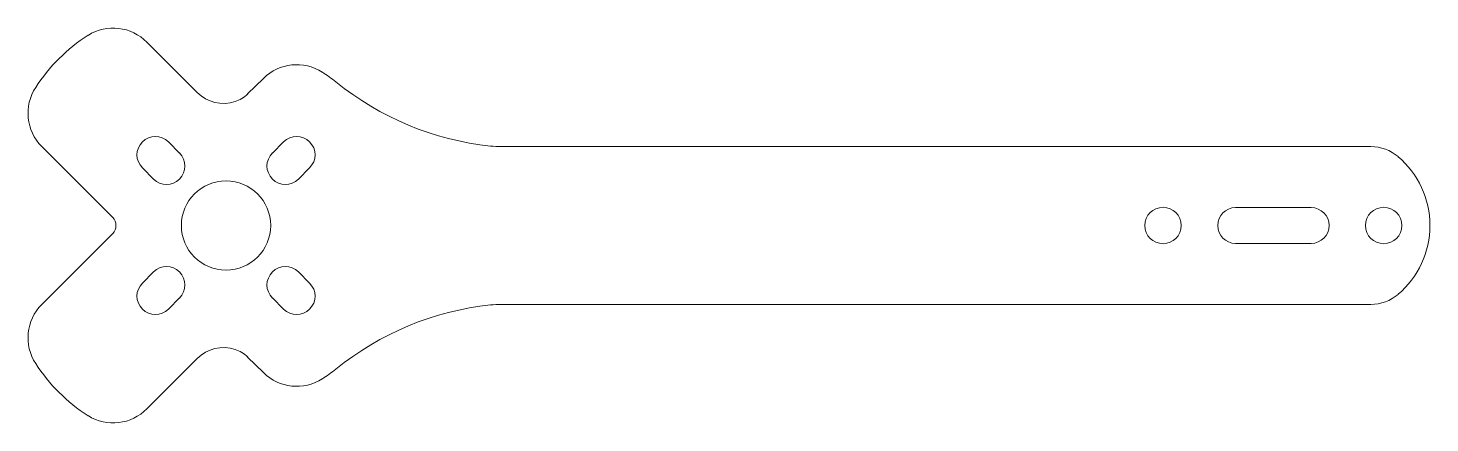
# Model space of a CAD drawing. Extents: x -129 to 4, y -19 to 19.
import ezdxf

# ---------------------------------------------------------------- set-up
doc = ezdxf.new("R2010")
doc.units = 0
doc.header["$MEASUREMENT"] = 0
doc.layers.get('0').update_dxf_attribs({"linetype": 'CONTINUOUS', "lineweight": 5, "true_color": 0xffffff})

msp = doc.modelspace()

# ---------------------------------------------------------------- linework, layer by layer
for p, q in [((-112.89, 12.65), (-117.69, 17.44)), ((-106.6, 13.99), (-108.1, 12.51)), ((-127.7, 7.51), (-120.94, 0.76)), ((-115.64, 7.95), (-114.58, 6.89)), ((-105.74, 6.89), (-104.68, 7.95)), ((-1.22, 7.5), (-83.94, 7.5)), ((-117.06, 4.42), (-118.12, 5.48)), ((-102.21, 5.48), (-103.27, 4.42)), ((-14.1, 1.7), (-6.9, 1.7)), ((-120.94, -0.76), (-127.7, -7.51)), ((-6.9, -1.7), (-14.1, -1.7)), ((-118.12, -5.48), (-117.06, -4.42)), ((-103.27, -4.42), (-102.21, -5.48)), ((-114.58, -6.89), (-115.64, -7.95)), ((-104.68, -7.95), (-105.74, -6.89)), ((-83.94, -7.5), (-1.22, -7.5)), ((-117.69, -17.44), (-112.89, -12.65)), ((-108.1, -12.51), (-106.6, -13.99))]:
    msp.add_line(p, q)
for centre, radius in [((-110.16, 0), 4.25), ((-21, 0), 1.73), ((0, 0), 1.73)]:
    msp.add_circle(centre, radius)
for centre, radius, start, end in [((-120.89, 14.28), 4.5, 44.5812, 122.1395), ((-114.4, 4.19), 16.5, 122.5848, 147.1902), ((-103.43, 10.8), 4.5, 57.2883, 134.783), ((-109.91, 0.7), 16.5, 51.8062, 57.2883), ((-82.03, 35.45), 28.05, 230.9304, 263.9281), ((-124.5, 10.68), 4.5, 146.9273, 224.6852), ((-110.38, 15.16), 3.55, 225.0334, 288.006), ((-110.21, 14.64), 3, 288.006, 314.783), ((-116.88, 6.72), 1.75, 45, 225), ((-103.44, 6.72), 1.75, 315, 135), ((-115.82, 5.66), 1.75, 225, 45), ((-104.51, 5.66), 1.75, 135, 315), ((-83.94, 17.5), 10, 263.9281, 270), ((-1.22, 3.5), 4, 49.6574, 90), ((-4.19, 0), 8.59, 310.3426, 49.6574), ((-14.1, 0), 1.7, 90, 270), ((-6.9, 0), 1.7, 270, 90), ((-121.7, 0), 1.07, 314.9804, 45.0196), ((-115.82, -5.66), 1.75, 315, 135), ((-104.51, -5.66), 1.75, 45, 225), ((-116.88, -6.72), 1.75, 135, 315), ((-103.44, -6.72), 1.75, 225, 45), ((-1.22, -3.5), 4, 270, 310.3426), ((-124.5, -10.68), 4.5, 135.3148, 213.0727), ((-82.03, -35.45), 28.05, 96.0719, 129.0696), ((-83.94, -17.5), 10, 90, 96.0719), ((-110.38, -15.16), 3.55, 71.994, 134.9666), ((-110.21, -14.64), 3, 45.217, 71.994), ((-114.4, -4.19), 16.5, 212.8098, 237.4152), ((-103.43, -10.8), 4.5, 225.217, 302.7117), ((-109.91, -0.7), 16.5, 302.7117, 308.1938), ((-120.89, -14.28), 4.5, 237.8605, 315.4188)]:
    msp.add_arc(centre, radius, start, end)

doc.saveas('drawing.dxf')
